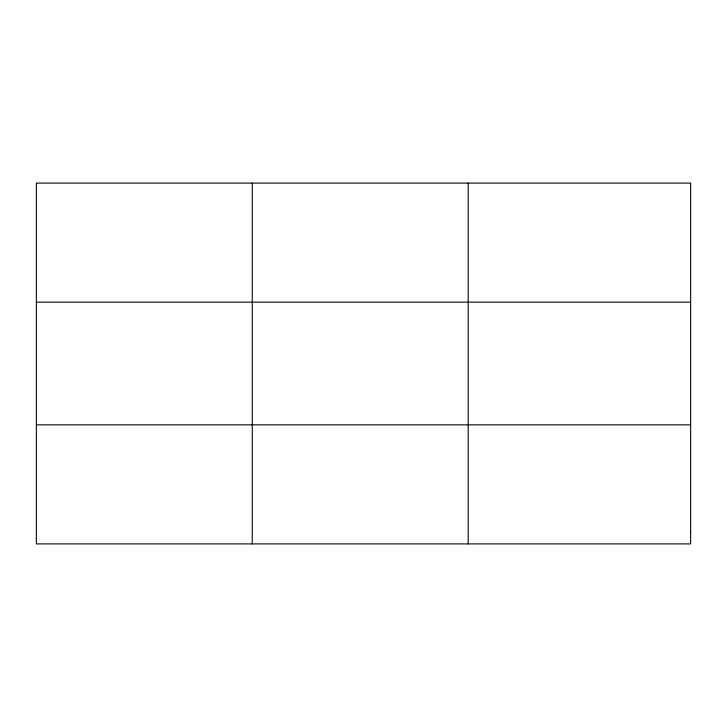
<?xml version="1.0" encoding="UTF-8"?>
<svg xmlns="http://www.w3.org/2000/svg" width="727" height="727" viewBox="0 0 727 727"><rect width="100%" height="100%" fill="white"/><g stroke="black" fill="none" stroke-linecap="round" stroke-linejoin="round"><path stroke-width="1.09" d="M252.269 543.905L252.269 183.095M468.188 543.905L468.188 183.095M36.35 302.159L690.65 302.159M36.35 424.841L690.65 424.841M690.65 532L690.65 543.905L36.35 543.905L36.35 183.095L690.65 183.095L690.65 532"/></g></svg>
